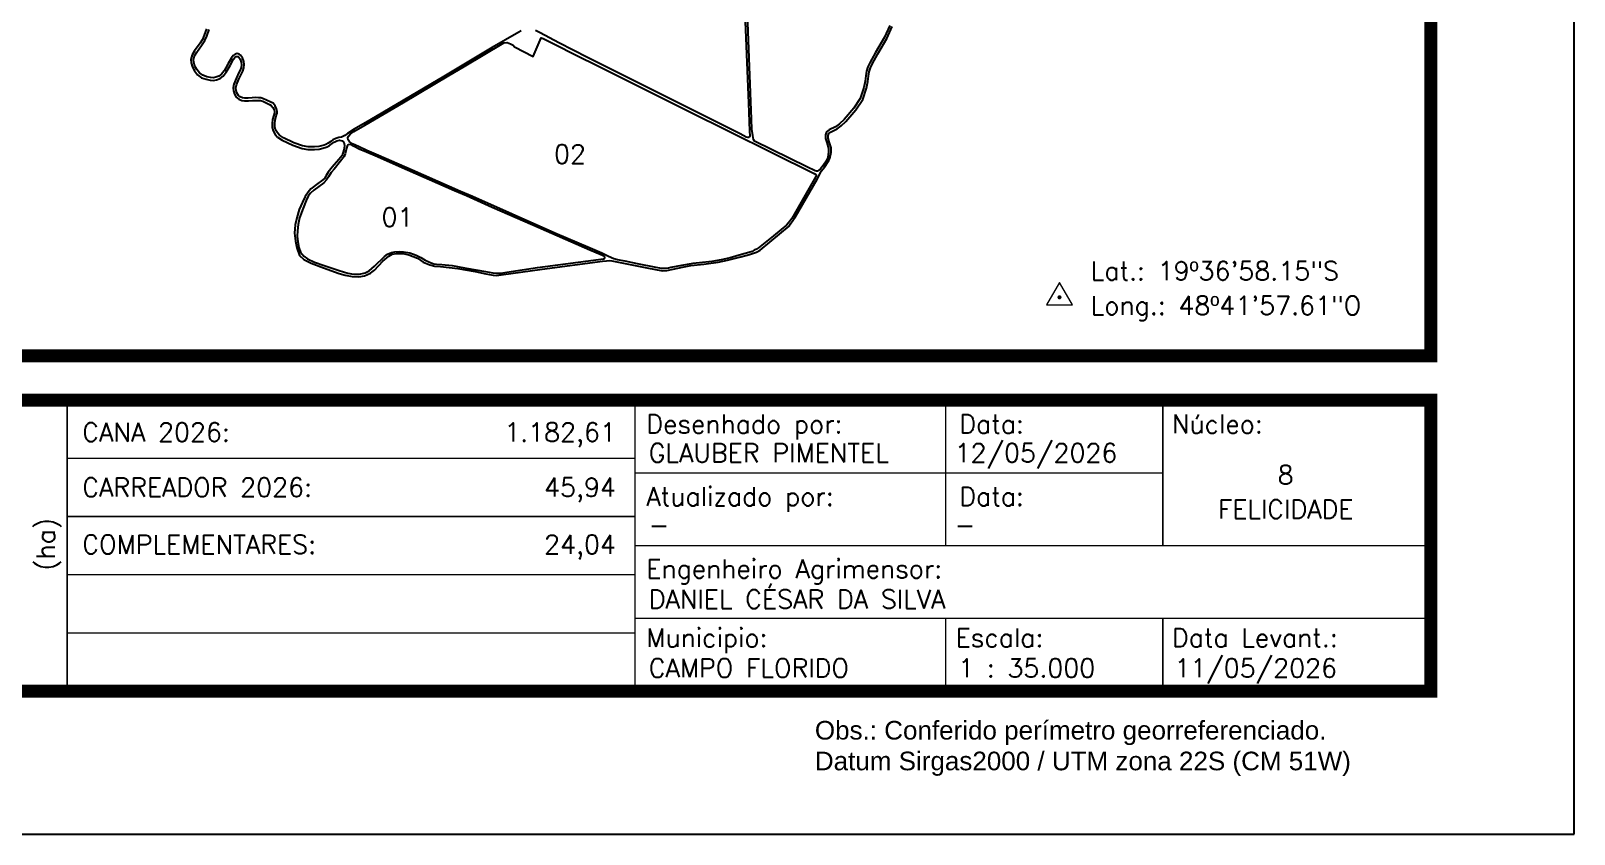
# Model space of a CAD drawing. Header units: millimetres. Extents: x 737971 to 745321, y 7825404 to 7835799.
# Drawn here: x 741548 to 745321, y 7825404 to 7827369 of the extents above; entities that cross this region are included whole.
import ezdxf
from ezdxf.enums import TextEntityAlignment as Align

# ---------------------------------------------------------------- set-up
doc = ezdxf.new("R2010")
doc.units = ezdxf.units.MM
doc.linetypes.add('LIN0', pattern=[0])
for name, color, linetype in [('01140001341', 1, 'Continuous'), ('01140001341001', 5, 'Continuous'), ('01140001341002', 5, 'Continuous'), ('01140001341003', 5, 'Continuous'), ('01140001341004', 5, 'Continuous'), ('01140001341005', 5, 'Continuous'), ('MARGEM', 5, 'Continuous'), ('TEXTO', 7, 'Continuous')]:
    doc.layers.add(name, color=color, linetype=linetype)
doc.styles.add('marcelo', font='arial.ttf')
doc.styles.add('Simplex', font='simplex.shx')

msp = doc.modelspace()

# ---------------------------------------------------------------- linework, layer by layer
at = {"layer": '01140001341'}
msp.add_lwpolyline([(741977.1, 7827373.5), (741971.8, 7827357.9), (741967.4, 7827348), (741961.6, 7827339), (741947.7, 7827320.3), (741942, 7827310.4), (741939.1, 7827298.6), (741939.5, 7827290.9), (741942.6, 7827280.2), (741947.9, 7827270.8), (741955.4, 7827261), (741965.4, 7827254.2), (741976.1, 7827250.3), (741986, 7827248.1), (741994.2, 7827247.7), (742001.9, 7827248.9), (742010.3, 7827252.4), (742018.2, 7827258.2), (742025.7, 7827267.8), (742034.8, 7827283.9), (742043.6, 7827299.6), (742046.8, 7827304), (742049.9, 7827305.9), (742052.1, 7827306.4), (742054.3, 7827305.9), (742056, 7827304.6), (742059.7, 7827299.8), (742061.7, 7827292.6), (742062.6, 7827286), (742062.1, 7827279.4), (742059.7, 7827272.6), (742056.6, 7827266.7), (742050.2, 7827253.5), (742044, 7827238.4), (742042.2, 7827229.5), (742043, 7827221.7), (742045.5, 7827214.2), (742050.1, 7827206.7), (742056.1, 7827201.7), (742063.5, 7827198.8), (742070.2, 7827197.5), (742079.6, 7827197.3), (742089.7, 7827198.2), (742096.9, 7827198.8), (742103.6, 7827198.8), (742109.1, 7827198.3), (742114.7, 7827196.8), (742121.1, 7827193.8), (742131.4, 7827188.8), (742135.6, 7827186.4), (742139.6, 7827181.6), (742142.3, 7827175.7), (742143.4, 7827171), (742143.3, 7827168.4), (742141.6, 7827162.6), (742138.5, 7827152), (742137.5, 7827142.4), (742137.7, 7827132.7), (742139.9, 7827123.9), (742145.5, 7827115.1), (742151.1, 7827108.9), (742162.4, 7827101.1), (742188, 7827088.9), (742210.7, 7827080.9), (742225, 7827078.6), (742241.2, 7827078.3), (742252.6, 7827079.7), (742267, 7827083.1), (742271.9, 7827085.1), (742277.7, 7827088.3), (742284.5, 7827092.9), (742289.4, 7827096.3), (742295.7, 7827099.8), (742302.3, 7827101.5), (742309, 7827100), (742311.7, 7827098.1), (742313.8, 7827093.3), (742314.5, 7827087.3), (742313.1, 7827077.4), (742308.8, 7827064), (742301.1, 7827054), (742284.7, 7827035.7), (742274.6, 7827023.4), (742269.7, 7827014.6), (742265.7, 7827007.3), (742258.2, 7827001.6), (742249.1, 7826995), (742232.4, 7826982.6), (742225.6, 7826974.5), (742218.1, 7826963.3), (742212.1, 7826949.7), (742203.6, 7826931.8), (742197.8, 7826911.2), (742194.2, 7826894.6), (742192.7, 7826873.8), (742194.6, 7826854.7), (742197.8, 7826838.2), (742204.6, 7826819.5), (742214.9, 7826809.1), (742232.9, 7826800.2), (742263.4, 7826788.9), (742301.3, 7826775.3), (742316.3, 7826770.8), (742333.1, 7826767.8), (742349.8, 7826767.1), (742363.6, 7826769.4), (742378.5, 7826775.7), (742388.1, 7826783.5), (742408.6, 7826805.2), (742422.9, 7826817.3), (742431.3, 7826822.5), (742441.4, 7826824.3), (742457, 7826824.1), (742472.2, 7826820.6), (742493, 7826812.7), (742507.3, 7826803), (742523.5, 7826796.2), (742535.2, 7826793.1), (742549.2, 7826792.1), (742570.8, 7826790.1), (742591.6, 7826787.5), (742610.2, 7826783.9), (742633.7, 7826779.9), (742660.4, 7826774.4), (742677.7, 7826771.3), (742686.5, 7826770), (742697.8, 7826771.6), (742797.9, 7826785.7), (742945.6, 7826805.3), (742954.7, 7826806.4), (742961.7, 7826807.2), (742968.5, 7826806.4), (743053.3, 7826789.2), (743092, 7826781.5), (743102.9, 7826782.7), (743118.3, 7826786.1), (743141.3, 7826790.6), (743161.5, 7826794.4), (743193.3, 7826798.3), (743228.4, 7826802.8), (743250.5, 7826807.5), (743283.3, 7826816), (743304.3, 7826821.4), (743321.6, 7826827.4), (743330.6, 7826832.6), (743401.3, 7826890.9), (743405.2, 7826896.7), (743416.2, 7826913.3), (743469.8, 7827005.7), (743481, 7827026.7), (743487.8, 7827035.5), (743498.6, 7827051.6), (743500.7, 7827056.2), (743504.5, 7827072.3), (743504.1, 7827082.3), (743499.8, 7827097.7), (743497.2, 7827106.2), (743497.1, 7827113), (743498.8, 7827117.6), (743502.7, 7827121), (743518.7, 7827128.8), (743529, 7827136.6), (743540.5, 7827147), (743565, 7827175.7), (743581.4, 7827200.8), (743590.8, 7827228.8), (743593.9, 7827245.1), (743595.5, 7827258.1), (743597, 7827268.7), (743600.2, 7827278.5), (743604.5, 7827287.3), (743618.3, 7827312.9), (743640.2, 7827350.1), (743653.8, 7827379.7)], dxfattribs=at)
at = {"layer": '01140001341001'}
msp.add_lwpolyline([(742945.5, 7826819.3), (742914.6, 7826832.6), (742775.1, 7826893.1), (742731.5, 7826912.3), (742675.9, 7826936.7), (742613, 7826965.1), (742583.5, 7826977.3), (742469, 7827027.9), (742441.3, 7827040.6), (742389.3, 7827063.2), (742368.2, 7827072.1), (742352.2, 7827078.7), (742336.3, 7827087.1), (742331.7, 7827089.8), (742328.1, 7827090.8), (742323.8, 7827089.8), (742320.9, 7827086.5), (742319.6, 7827082.2), (742316.2, 7827067.6), (742313.7, 7827061.3), (742304.9, 7827049.7), (742289.7, 7827030.7), (742282.2, 7827022.3), (742275.3, 7827011.5), (742270.6, 7827004.6), (742263.7, 7826997), (742251.7, 7826988.2), (742239.6, 7826979), (742231.8, 7826971.9), (742226.1, 7826964.3), (742220.7, 7826953.6), (742213.8, 7826934.9), (742204.3, 7826911.3), (742201.3, 7826895), (742199.3, 7826879.8), (742199.1, 7826866.9), (742200.7, 7826852.3), (742203.2, 7826838.9), (742207.3, 7826827.4), (742214.8, 7826817.6), (742224, 7826811.3), (742240.9, 7826803.3), (742264.9, 7826794.8), (742301.5, 7826782.7), (742322.6, 7826776.4), (742336.5, 7826773.8), (742350.9, 7826773.9), (742365.2, 7826777), (742375.1, 7826781.8), (742387.8, 7826792.9), (742412.6, 7826816.7), (742419.8, 7826822.2), (742429.5, 7826826.5), (742437.8, 7826828.3), (742448.2, 7826829.1), (742458.7, 7826828.4), (742474.1, 7826825.4), (742490.1, 7826820), (742501.3, 7826814.5), (742511.8, 7826808.1), (742526.1, 7826801.5), (742533.2, 7826799.2), (742539.5, 7826798), (742552.3, 7826797.2), (742577.5, 7826794.7), (742587.1, 7826793.3), (742612.3, 7826788.6), (742659.2, 7826780.2), (742677.2, 7826776.6), (742686.5, 7826775.7), (742697, 7826776.4), (742711.6, 7826778.5), (742786.8, 7826789.8), (742904.3, 7826805.2), (742947.8, 7826810.7), (742950, 7826811.6), (742950.7, 7826813.2), (742950.8, 7826815), (742949.9, 7826817.2), (742948, 7826818.3)], close=True, dxfattribs=at)
at = {"layer": '01140001341002'}
msp.add_lwpolyline([(742927.4, 7827286.3), (743153.9, 7827173.3), (743462.5, 7827019.6), (743466.8, 7827017.1), (743467.6, 7827016.4), (743467.8, 7827015.3), (743467.8, 7827014.4), (743466.7, 7827012.3), (743407.8, 7826909.9), (743403.6, 7826903.1), (743399.6, 7826898.1), (743395.4, 7826893.7), (743387.3, 7826886.7), (743363.6, 7826867.2), (743326.8, 7826838.3), (743321.8, 7826835.1), (743316.3, 7826832.1), (743310.8, 7826829.3), (743302.9, 7826826.6), (743285.5, 7826821.3), (743257.1, 7826813.6), (743235.8, 7826809), (743212.4, 7826804.9), (743182.3, 7826801.3), (743166.4, 7826799.4), (743157.4, 7826798.2), (743138.3, 7826794.8), (743112.5, 7826789.7), (743106.6, 7826788.3), (743101.3, 7826787.6), (743095.5, 7826787.4), (743089.5, 7826787.7), (743085.2, 7826788.3), (743076.8, 7826789.8), (743030.8, 7826799), (743000.8, 7826805), (742982.1, 7826808.9), (742973.4, 7826811.5), (742960.1, 7826816.7), (742953.2, 7826820), (742943.4, 7826824.6), (742909.1, 7826839.6), (742828.7, 7826873.9), (742627.9, 7826963.2), (742598.4, 7826975.6), (742480.4, 7827027.7), (742397.7, 7827064), (742369.2, 7827076.4), (742348.8, 7827085.6), (742334.5, 7827092.4), (742326.8, 7827097.7), (742323.7, 7827101.9), (742322.7, 7827107.2), (742324, 7827111.4), (742329.6, 7827116.8), (742337.1, 7827122.6), (742364, 7827137.8), (742458.7, 7827193.6), (742569.8, 7827259.8), (742607.4, 7827281.9), (742704.3, 7827339.2), (742712.3, 7827340.5), (742720.7, 7827337.2), (742726.8, 7827333.4), (742730, 7827329.3), (742776.2, 7827306.2), (742795.2, 7827351.9), (742799.9, 7827350.2), (742819.8, 7827339.9), (742889.1, 7827305.4)], close=True, dxfattribs=at)
at = {"layer": '01140001341003'}
msp.add_lwpolyline([(742746.2, 7827368.9), (742741, 7827365.5), (742675.5, 7827327.7), (742557.8, 7827257.5), (742376.3, 7827150.2), (742338.6, 7827128.4), (742322, 7827117.5), (742315.3, 7827113), (742310.9, 7827110.6), (742307.1, 7827109), (742300.9, 7827107.8), (742293.3, 7827105.8), (742286, 7827101.8), (742280.8, 7827098.3), (742274.3, 7827093.9), (742269.1, 7827091), (742265, 7827089.4), (742251.5, 7827086.1), (742240.9, 7827084.8), (742225.6, 7827085.1), (742212.3, 7827087.2), (742190.5, 7827094.9), (742165.7, 7827106.8), (742155.4, 7827113.8), (742150.7, 7827119), (742146, 7827126.5), (742144.2, 7827133.6), (742144, 7827142.2), (742144.9, 7827150.7), (742147.9, 7827160.8), (742149.8, 7827167.4), (742149.9, 7827171.7), (742148.5, 7827177.9), (742145.2, 7827185.1), (742139.8, 7827191.5), (742134.4, 7827194.5), (742123.9, 7827199.6), (742116.9, 7827202.9), (742110.3, 7827204.7), (742104, 7827205.3), (742096.7, 7827205.4), (742089.2, 7827204.7), (742079.4, 7827203.8), (742070.9, 7827204), (742065.4, 7827205.1), (742059.4, 7827207.4), (742055.1, 7827211), (742051.5, 7827216.9), (742049.4, 7827223.1), (742048.8, 7827229.2), (742050.3, 7827236.5), (742056.1, 7827250.9), (742062.4, 7827263.7), (742065.7, 7827270), (742068.5, 7827278), (742069.2, 7827286.2), (742068.1, 7827293.9), (742065.6, 7827302.7), (742060.6, 7827309.3), (742057.2, 7827311.9), (742052.1, 7827313.1), (742047.3, 7827312), (742042.3, 7827308.8), (742038.1, 7827303.1), (742029.1, 7827287.1), (742020.3, 7827271.4), (742013.7, 7827262.9), (742007.1, 7827258.1), (742000.1, 7827255.2), (741993.8, 7827254.2), (741986.9, 7827254.6), (741977.9, 7827256.5), (741968.4, 7827260), (741959.9, 7827265.8), (741953.3, 7827274.4), (741948.7, 7827282.7), (741946, 7827292), (741945.7, 7827298), (741948.1, 7827307.9), (741953.2, 7827316.7), (741966.9, 7827335.3), (741973.2, 7827345), (741977.8, 7827355.5), (741983.4, 7827372)], dxfattribs=at)
at = {"layer": '01140001341004'}
msp.add_lwpolyline([(743647.7, 7827382), (743634.4, 7827353.2), (743612.6, 7827316.1), (743598.8, 7827290.2), (743594.1, 7827280.9), (743590.7, 7827270.2), (743589, 7827259), (743587.5, 7827246.1), (743584.5, 7827230.4), (743575.5, 7827203.7), (743559.7, 7827179.6), (743535.8, 7827151.6), (743524.8, 7827141.6), (743515.3, 7827134.4), (743499.1, 7827126.5), (743493.3, 7827121.4), (743490.6, 7827114.1), (743490.7, 7827105.2), (743493.6, 7827095.9), (743497.6, 7827081.2), (743498, 7827072.6), (743495.9, 7827059), (743491.9, 7827049.9), (743484.8, 7827039.8), (743478.3, 7827031.5), (743474.2, 7827027.8), (743471.5, 7827025.8), (743468.1, 7827025.3), (743464.9, 7827026.2), (743445, 7827036), (743317.3, 7827098.6), (743314.7, 7827103.2), (743312.6, 7827112.8), (743310.2, 7827128.1), (743309.2, 7827153.1), (743295.4, 7827517.7)], dxfattribs=at)
at = {"layer": '01140001341005'}
msp.add_lwpolyline([(743292.5, 7827431.7), (743302.2, 7827192), (743304.3, 7827123.6), (743305.2, 7827112.2), (743305, 7827109.7), (743304.2, 7827108.5), (743302.7, 7827107.8), (743300.3, 7827107.9), (743296.9, 7827108.8), (743281.6, 7827116.5), (742908.7, 7827303.3), (742838.4, 7827339.3), (742792.9, 7827363.6), (742781.2, 7827369.8)], dxfattribs=at)
at = {"layer": 'MARGEM', "color": 174, "linetype": 'LIN0', "flags": 128}
msp.add_lwpolyline([(745320.7, 7825403.7), (745320.7, 7835798.7), (737970.7, 7835798.7), (737970.7, 7825403.7)], close=True, dxfattribs=at)
at = {"layer": 'MARGEM', "color": 174, "linetype": 'LIN0', "const_width": 31.8, "flags": 128}
for points in [[(744970.7, 7826574.1), (744970.7, 7835448.7), (738320.7, 7835448.7), (738320.7, 7826574.1)], [(738320.7, 7826465.3), (744970.7, 7826465.3), (744970.7, 7825753.7), (738320.7, 7825753.7)]]:
    msp.add_lwpolyline(points, close=True, dxfattribs=at)
at = {"layer": 'MARGEM', "color": 174, "linetype": 'LIN0', "const_width": 3.53, "flags": 128}
for points in [[(741636.5, 7826465.3), (741636.5, 7825762.5)], [(743024.8, 7826465.3), (743024.8, 7825762.5)], [(743784, 7826109.5), (743784, 7826465.3)], [(744315.1, 7826109.5), (744315.1, 7826465.3)], [(741636.5, 7826323), (743024.8, 7826323)], [(743024.8, 7826287.4), (744315.1, 7826287.4)], [(741636.5, 7826180.7), (743024.8, 7826180.7)], [(743024.8, 7826109.5), (744971.2, 7826109.5)], [(741636.5, 7826038.4), (743024.8, 7826038.4)], [(743024.8, 7825931.6), (744970.9, 7825931.6)], [(743784, 7825931.6), (743784, 7825755.4)], [(744315.1, 7825931.6), (744315.1, 7825755.4)], [(741636.5, 7825896), (743024.8, 7825896)]]:
    msp.add_lwpolyline(points, dxfattribs=at)
at = {"layer": 'TEXTO', "color": 7, "lineweight": 9, "flags": 128}
msp.add_lwpolyline([(744030.9, 7826698.7), (744094.1, 7826698.7), (744062.5, 7826753.5)], close=True, dxfattribs=at)
at = {"layer": 'TEXTO', "color": 7, "lineweight": 9, "const_width": 4.94, "flags": 128}
msp.add_lwpolyline([(744060, 7826717, -1), (744065, 7826717, -1)], format="xyb", close=True, dxfattribs=at)

# ---------------------------------------------------------------- texts
at = {"layer": 'MARGEM', "color": 7, "linetype": 'Continuous', "style": 'Simplex'}
for s, p in [('CANA 2026:', (741673.6, 7826409.8)), ('GLAUBER PIMENTEL', (743058.3, 7826359.1)), ('12/05/2026', (743806.2, 7826359.1)), ('CARREADOR 2026:', (741673.6, 7826275)), ('-', (743058.3, 7826182.9)), ('-', (743806.2, 7826182.9)), ('COMPLEMENTARES:', (741673.6, 7826135.3)), ('DANIEL CÉSAR DA SILVA', (743058.3, 7826001.4)), ('CAMPO FLORIDO ', (743058.3, 7825832.9)), ('1 : 35.000', (743814.4, 7825832.9)), ('11/05/2026', (744343.2, 7825832.9))]:
    msp.add_text(s, height=45.5, dxfattribs=at).set_placement(p, align=Align.TOP_LEFT)
for s, p in [('1.182,61', (742978.1, 7826409.8)), ('45,94', (742978.1, 7826275)), ('24,04', (742978.1, 7826135.3))]:
    msp.add_text(s, height=45.5, dxfattribs=at).set_placement(p, align=Align.TOP_RIGHT)
at = {"layer": 'MARGEM', "color": 7, "linetype": 'Continuous', "lineweight": 9}
for s, style, p in [('Desenhado por:', 'Simplex', (743052.4, 7826429.9)), ('Data:', 'Simplex', (743817.5, 7826429.9)), ('Núcleo:', 'Simplex', (744337.3, 7826429.9)), ('Atualizado por:', 'Simplex', (743052.4, 7826252.7)), ('Data:', 'Simplex', (743817.5, 7826252.7)), ('Engenheiro Agrimensor:', 'Simplex', (743052.4, 7826075.6)), ('Municipio:', 'Simplex', (743052.4, 7825907.1)), ('Escala:', 'Simplex', (743808.5, 7825907.1)), ('Data Levant.:', 'Simplex', (744337.3, 7825907.1)), ('Obs.: Conferido perímetro georreferenciado.', 'marcelo', (743464.5, 7825680.7)), ('Datum Sirgas2000 / UTM zona 22S (CM 51W)', 'marcelo', (743464.5, 7825605.5))]:
    msp.add_text(s, height=45.5, dxfattribs=dict(at, style=style)).set_placement(p, align=Align.TOP_LEFT)
at = {"layer": 'MARGEM', "color": 7, "linetype": 'Continuous', "style": 'Simplex'}
for s, p in [('8', (744615.4, 7826282.8)), ('FELICIDADE', (744615.4, 7826198.8))]:
    msp.add_text(s, height=45.5, dxfattribs=at).set_placement(p, align=Align.MIDDLE_CENTER)
msp.add_text('(ha)', height=45.5, rotation=90, dxfattribs=at).set_placement((741584.1, 7826113.2), align=Align.MIDDLE_CENTER)
at = {"layer": 'TEXTO', "linetype": 'Continuous', "style": 'Simplex'}
for s, p in [('02', (742865.8, 7827067.4)), ('01', (742444.1, 7826913.2))]:
    msp.add_text(s, height=45.5, dxfattribs=at).set_placement(p, align=Align.MIDDLE_CENTER)
at = {"layer": 'TEXTO', "linetype": 'ByBlock', "style": 'Simplex'}
for s, p in [('Lat.: 19º36\'58.15"S', (744138.9, 7826758.9, 2298.7)), ('Long.: 48º41\'57.61"O', (744138.9, 7826674.4, 2298.7))]:
    msp.add_text(s, height=45.5, dxfattribs=at).set_placement(p)

doc.saveas('drawing.dxf')
